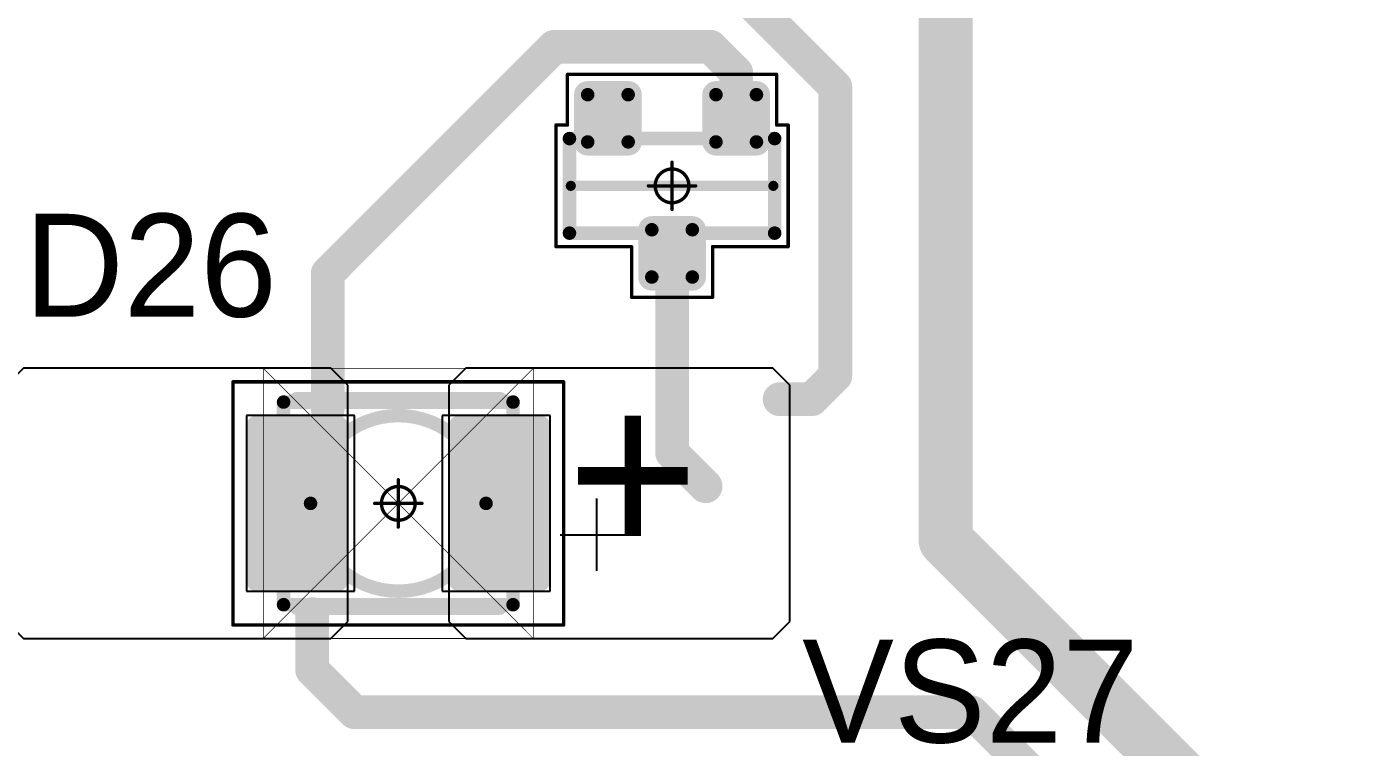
# Model space of a CAD drawing. Header units: millimetres. Extents: x 0 to 1769, y 431 to 1001.
# Drawn here: x 1363.06 to 1382.8, y 548.42 to 559.09 of the extents above; entities that cross this region are included whole.
import ezdxf

# ---------------------------------------------------------------- set-up
doc = ezdxf.new("R2010")
doc.units = ezdxf.units.MM
for name, color, linetype in [('Mechanical13', 56, 'Continuous'), ('Mechanical15', 56, 'Continuous'), ('Mechanical9', 56, 'Continuous'), ('TopLayer', 1, 'Continuous'), ('TopOverlay', 2, 'Continuous'), ('TopPaste', 8, 'Continuous'), ('TopSolder', 216, 'Continuous')]:
    doc.layers.add(name, color=color, linetype=linetype)

# ---------------------------------------------------------------- blocks, each defined once
blk = doc.blocks.new('SOT23_113')
at = {"layer": 'Mechanical13', "const_width": 0.1999996}
for points in [[(-0.7000011399999999, -1.51991822), (-0.7000011399999999, 1.52008078)], [(0.7000011399999999, 1.52008078), (-0.7000011399999999, 1.52008078)], [(0.7000011399999999, -1.51991822), (0.7000011399999999, 1.52008078)], [(0.7000011399999999, -1.51991822), (-0.7000011399999999, -1.51991822)]]:
    blk.add_lwpolyline(points, dxfattribs=at)
at = {"layer": 'Mechanical13', "const_width": 0.0999998}
for points in [[(-0.75000104, 1.52008078, 1), (-0.65000124, 1.52008078, 1)], [(-0.75000104, 1.52008078, 1), (-0.65000124, 1.52008078, 1)], [(0.65000124, 1.52008078, 1), (0.75000104, 1.52008078, 1)], [(0.65000124, 1.52008078, 1), (0.75000104, 1.52008078, 1)], [(-0.75000104, -1.51991822, 1), (-0.65000124, -1.51991822, 1)], [(-0.75000104, -1.51991822, 1), (-0.65000124, -1.51991822, 1)], [(0.65000124, -1.51991822, 1), (0.75000104, -1.51991822, 1)], [(0.65000124, -1.51991822, 1), (0.75000104, -1.51991822, 1)]]:
    blk.add_lwpolyline(points, format="xyb", close=True, dxfattribs=at)
at = {"layer": 'Mechanical15', "const_width": 0.0499999}
for points in [[(0.90000074, 1.72008038), (-0.90000074, 1.72008038)], [(-0.90000074, 1.55008072), (-0.90000074, 1.72008038)], [(0.90000074, 0.6000800799999999), (0.90000074, 1.72008038)], [(-0.90000074, 1.55008072), (-1.64999924, 1.55008072)], [(-1.64999924, -1.54991816), (-1.64999924, 1.55008072)], [(1.64999924, 0.6000800799999999), (0.90000074, 0.6000800799999999)], [(1.64999924, -0.59991752), (1.64999924, 0.6000800799999999)], [(0, -0.34991802), (0, 0.35007804)], [(0.3499993, 8.128e-05), (-0.3499993, 8.128e-05)], [(0.90000074, -1.71991782), (0.90000074, -0.59991752)], [(1.64999924, -0.59991752), (0.90000074, -0.59991752)], [(-0.90000074, -1.54991816), (-1.64999924, -1.54991816)], [(-0.90000074, -1.71991782), (-0.90000074, -1.54991816)], [(0.90000074, -1.71991782), (-0.90000074, -1.71991782)]]:
    blk.add_lwpolyline(points, dxfattribs=at)
at = {"layer": 'Mechanical15'}
for points, const_width in [([(-0.9125000799999999, 1.72008038, 1), (-0.8875014, 1.72008038, 1)], 0.02499868), ([(-0.9125000799999999, 1.72008038, 1), (-0.8875014, 1.72008038, 1)], 0.02499868), ([(0.8875014, 1.72008038, 1), (0.9125000799999999, 1.72008038, 1)], 0.02499868), ([(0.8875014, 1.72008038, 1), (0.9125000799999999, 1.72008038, 1)], 0.02499868), ([(-1.66249858, 1.55008072, 1), (-1.6374999, 1.55008072, 1)], 0.02499868), ([(-1.66249858, 1.55008072, 1), (-1.6374999, 1.55008072, 1)], 0.02499868), ([(-0.9125000799999999, 1.55008072, 1), (-0.8875014, 1.55008072, 1)], 0.02499868), ([(-0.9125000799999999, 1.55008072, 1), (-0.8875014, 1.55008072, 1)], 0.02499868), ([(0.8875014, 0.6000800799999999, 1), (0.9125000799999999, 0.6000800799999999, 1)], 0.02499868), ([(0.8875014, 0.6000800799999999, 1), (0.9125000799999999, 0.6000800799999999, 1)], 0.02499868), ([(1.6374999, 0.6000800799999999, 1), (1.66249858, 0.6000800799999999, 1)], 0.02499868), ([(1.6374999, 0.6000800799999999, 1), (1.66249858, 0.6000800799999999, 1)], 0.02499868), ([(0.2499995, 8.382e-05, 1), (-0.2499995, 8.382e-05, 1)], 0.0499999), ([(-0.01249934, 0.35007804, 1), (0.01249934, 0.35007804, 1)], 0.02499868), ([(-0.36249864, 8.128e-05, 1), (-0.33749996, 8.128e-05, 1)], 0.02499868), ([(-0.26249884, 8.382e-05, 1), (-0.23750016, 8.382e-05, 1)], 0.02499868), ([(0.23750016, 8.382e-05, 1), (0.26249884, 8.382e-05, 1)], 0.02499868), ([(0.33749996, 8.128e-05, 1), (0.36249864, 8.128e-05, 1)], 0.02499868), ([(-0.01249934, -0.34991802, 1), (0.01249934, -0.34991802, 1)], 0.02499868), ([(0.8875014, -0.59991752, 1), (0.9125000799999999, -0.59991752, 1)], 0.02499868), ([(0.8875014, -0.59991752, 1), (0.9125000799999999, -0.59991752, 1)], 0.02499868), ([(1.6374999, -0.59991752, 1), (1.66249858, -0.59991752, 1)], 0.02499868), ([(1.6374999, -0.59991752, 1), (1.66249858, -0.59991752, 1)], 0.02499868), ([(-1.66249858, -1.54991816, 1), (-1.6374999, -1.54991816, 1)], 0.02499868), ([(-1.66249858, -1.54991816, 1), (-1.6374999, -1.54991816, 1)], 0.02499868), ([(-0.9125000799999999, -1.54991816, 1), (-0.8875014, -1.54991816, 1)], 0.02499868), ([(-0.9125000799999999, -1.54991816, 1), (-0.8875014, -1.54991816, 1)], 0.02499868), ([(-0.9125000799999999, -1.71991782, 1), (-0.8875014, -1.71991782, 1)], 0.02499868), ([(-0.9125000799999999, -1.71991782, 1), (-0.8875014, -1.71991782, 1)], 0.02499868), ([(0.8875014, -1.71991782, 1), (0.9125000799999999, -1.71991782, 1)], 0.02499868), ([(0.8875014, -1.71991782, 1), (0.9125000799999999, -1.71991782, 1)], 0.02499868)]:
    blk.add_lwpolyline(points, format="xyb", close=True, dxfattribs=dict(at, const_width=const_width))
at = {"layer": 'TopLayer', "const_width": 0.0999998}
for points in [[(-1.39999974, 1.25008132, 1), (-1.29999994, 1.25008132, 1)], [(-0.7000011399999999, 1.25008132, 1), (-0.6000013399999999, 1.25008132, 1)], [(-1.39999974, 0.65008252, 1), (-1.29999994, 0.65008252, 1)], [(-0.7000011399999999, 0.65008252, 1), (-0.6000013399999999, 0.65008252, 1)], [(0.6000013399999999, 0.30008068, 1), (0.7000011399999999, 0.30008068, 1)], [(1.29999994, 0.30008068, 1), (1.39999974, 0.30008068, 1)], [(0.6000013399999999, -0.29991812, 1), (0.7000011399999999, -0.29991812, 1)], [(1.29999994, -0.29991812, 1), (1.39999974, -0.29991812, 1)], [(-1.39999974, -0.64991996, 1), (-1.29999994, -0.64991996, 1)], [(-0.7000011399999999, -0.64991996, 1), (-0.6000013399999999, -0.64991996, 1)], [(-1.39999974, -1.24991876, 1), (-1.29999994, -1.24991876, 1)], [(-0.7000011399999999, -1.24991876, 1), (-0.6000013399999999, -1.24991876, 1)]]:
    blk.add_lwpolyline(points, format="xyb", close=True, dxfattribs=at)
at = {"layer": 'TopLayer'}
for points in [[(-1.44999964, 1.25008132), (-1.44999964, 0.65008252), (-0.55000144, 1.25008132), (-0.55000144, 0.65008252)], [(-1.34999984, 1.35008112), (-1.34999984, 0.55008272), (-0.65000124, 1.35008112), (-0.65000124, 0.55008272)], [(0.65000124, 0.40008048), (0.65000124, -0.39991792), (1.34999984, 0.40008048), (1.34999984, -0.39991792)], [(0.55000144, 0.30008068), (0.55000144, -0.29991812), (1.44999964, 0.30008068), (1.44999964, -0.29991812)], [(-1.34999984, -0.54992016), (-1.34999984, -1.34991856), (-0.65000124, -0.54992016), (-0.65000124, -1.34991856)], [(-1.44999964, -0.64991996), (-1.44999964, -1.24991876), (-0.55000144, -0.64991996), (-0.55000144, -1.24991876)]]:
    blk.add_solid(points, dxfattribs=at)
at = {"layer": 'TopOverlay', "const_width": 0.1499997}
blk.add_lwpolyline([(0, -1.50000208), (0, 1.50000208)], dxfattribs=at)
at = {"layer": 'TopOverlay', "const_width": 0.07499858}
for points in [[(-0.03750056, 1.50000208, 1), (0.03750056, 1.50000208, 1)], [(-0.03750056, -1.50000208, 1), (0.03750056, -1.50000208, 1)]]:
    blk.add_lwpolyline(points, format="xyb", close=True, dxfattribs=at)
at = {"layer": 'TopPaste', "const_width": 0.07499858}
for points in [[(-1.38749786, 1.25008132, 1), (-1.31250182, 1.25008132, 1)], [(-0.68749926, 1.25008132, 1), (-0.61250322, 1.25008132, 1)], [(-1.38749786, 0.65008252, 1), (-1.31250182, 0.65008252, 1)], [(-0.68749926, 0.65008252, 1), (-0.61250322, 0.65008252, 1)], [(0.61250322, 0.30008068, 1), (0.68749926, 0.30008068, 1)], [(1.31250182, 0.30008068, 1), (1.38749786, 0.30008068, 1)], [(0.61250322, -0.29991812, 1), (0.68749926, -0.29991812, 1)], [(1.31250182, -0.29991812, 1), (1.38749786, -0.29991812, 1)], [(-1.38749786, -0.64991996, 1), (-1.31250182, -0.64991996, 1)], [(-0.68749926, -0.64991996, 1), (-0.61250322, -0.64991996, 1)], [(-1.38749786, -1.24991876, 1), (-1.31250182, -1.24991876, 1)], [(-0.68749926, -1.24991876, 1), (-0.61250322, -1.24991876, 1)]]:
    blk.add_lwpolyline(points, format="xyb", close=True, dxfattribs=at)
at = {"layer": 'TopPaste'}
for points in [[(-1.42499842, 1.25008132), (-1.42499842, 0.65008252), (-0.5750026599999999, 1.25008132), (-0.5750026599999999, 0.65008252)], [(-1.34999984, 1.3250799), (-1.34999984, 0.57508394), (-0.65000124, 1.3250799), (-0.65000124, 0.57508394)], [(0.5750026599999999, 0.30008068), (0.5750026599999999, -0.29991812), (1.42499842, 0.30008068), (1.42499842, -0.29991812)], [(0.65000124, 0.37507926), (0.65000124, -0.3749166999999999), (1.34999984, 0.37507926), (1.34999984, -0.3749166999999999)], [(-1.34999984, -0.57492138), (-1.34999984, -1.32491734), (-0.65000124, -0.57492138), (-0.65000124, -1.32491734)], [(-1.42499842, -0.64991996), (-1.42499842, -1.24991876), (-0.5750026599999999, -0.64991996), (-0.5750026599999999, -1.24991876)]]:
    blk.add_solid(points, dxfattribs=at)
at = {"layer": 'TopSolder', "const_width": 0.2015998}
for points in [[(-1.45079974, 1.25008132, 1), (-1.24919994, 1.25008132, 1)], [(-0.75080114, 1.25008132, 1), (-0.5492013399999999, 1.25008132, 1)], [(-1.45079974, 0.65008252, 1), (-1.24919994, 0.65008252, 1)], [(-0.75080114, 0.65008252, 1), (-0.5492013399999999, 0.65008252, 1)], [(0.5492013399999999, 0.30008068, 1), (0.75080114, 0.30008068, 1)], [(1.24919994, 0.30008068, 1), (1.45079974, 0.30008068, 1)], [(0.5492013399999999, -0.29991812, 1), (0.75080114, -0.29991812, 1)], [(1.24919994, -0.29991812, 1), (1.45079974, -0.29991812, 1)], [(-1.45079974, -0.64991996, 1), (-1.24919994, -0.64991996, 1)], [(-0.75080114, -0.64991996, 1), (-0.5492013399999999, -0.64991996, 1)], [(-1.45079974, -1.24991876, 1), (-1.24919994, -1.24991876, 1)], [(-0.75080114, -1.24991876, 1), (-0.5492013399999999, -1.24991876, 1)]]:
    blk.add_lwpolyline(points, format="xyb", close=True, dxfattribs=at)
at = {"layer": 'TopSolder'}
for points in [[(-1.34999984, 1.45168112), (-1.34999984, 0.44848272), (-0.65000124, 1.45168112), (-0.65000124, 0.44848272)], [(-1.55159964, 1.25008132), (-1.55159964, 0.65008252), (-0.4484014399999999, 1.25008132), (-0.4484014399999999, 0.65008252)], [(0.65000124, 0.50168048), (0.65000124, -0.50151792), (1.34999984, 0.50168048), (1.34999984, -0.50151792)], [(0.4484014399999999, 0.30008068), (0.4484014399999999, -0.29991812), (1.55159964, 0.30008068), (1.55159964, -0.29991812)], [(-1.34999984, -0.44832016), (-1.34999984, -1.45151856), (-0.65000124, -0.44832016), (-0.65000124, -1.45151856)], [(-1.55159964, -0.64991996), (-1.55159964, -1.24991876), (-0.4484014399999999, -0.64991996), (-0.4484014399999999, -1.24991876)]]:
    blk.add_solid(points, dxfattribs=at)
blk = doc.blocks.new('T66G_301')
at = {"layer": 'Mechanical13'}
for p, q in [((2.93559992, 0.07119874), (2.93559992, -1.00000054)), ((2.40000028, -0.4644009), (3.47119956, -0.4644009))]:
    blk.add_line(p, q, dxfattribs=at)
at = {"layer": 'Mechanical13', "const_width": 0.1999996}
for points in [[(-1.69999914, 1.49999954), (1.69999914, 1.49999954)], [(-1.69999914, -1.49999954), (-1.69999914, 1.49999954)], [(1.69999914, -1.49999954), (1.69999914, 1.49999954)], [(-1.69999914, -1.49999954), (1.69999914, -1.49999954)]]:
    blk.add_lwpolyline(points, dxfattribs=at)
at = {"layer": 'Mechanical13'}
for points, const_width in [([(-1.74999904, 1.49999954, 1), (-1.64999924, 1.49999954, 1)], 0.0999998), ([(-1.74999904, 1.49999954, 1), (-1.64999924, 1.49999954, 1)], 0.0999998), ([(1.64999924, 1.49999954, 1), (1.74999904, 1.49999954, 1)], 0.0999998), ([(1.64999924, 1.49999954, 1), (1.74999904, 1.49999954, 1)], 0.0999998), ([(1.29999994, 0, 1), (-1.29999994, 0, 1)], 0.1999996), ([(-1.34999984, 0, 1), (-1.25000004, 0, 1)], 0.0999998), ([(1.25000004, 0, 1), (1.34999984, 0, 1)], 0.0999998), ([(-1.74999904, -1.49999954, 1), (-1.64999924, -1.49999954, 1)], 0.0999998), ([(-1.74999904, -1.49999954, 1), (-1.64999924, -1.49999954, 1)], 0.0999998), ([(1.64999924, -1.49999954, 1), (1.74999904, -1.49999954, 1)], 0.0999998), ([(1.64999924, -1.49999954, 1), (1.74999904, -1.49999954, 1)], 0.0999998)]:
    blk.add_lwpolyline(points, format="xyb", close=True, dxfattribs=dict(at, const_width=const_width))
at = {"layer": 'Mechanical15', "const_width": 0.0499999}
for points in [[(-2.45000018, -1.79999894), (-2.45000018, 1.79999894)], [(-2.45000018, 1.79999894), (2.45000018, 1.79999894)], [(2.45000018, -1.79999894), (2.45000018, 1.79999894)], [(0, -0.3499993), (0, 0.3499993)], [(-0.3499993, 0), (0.3499993, 0)], [(-2.45000018, -1.79999894), (2.45000018, -1.79999894)]]:
    blk.add_lwpolyline(points, dxfattribs=at)
at = {"layer": 'Mechanical15'}
for points, const_width in [([(-2.46249952, 1.79999894, 1), (-2.43750084, 1.79999894, 1)], 0.02499868), ([(-2.46249952, 1.79999894, 1), (-2.43750084, 1.79999894, 1)], 0.02499868), ([(2.43750084, 1.79999894, 1), (2.46249952, 1.79999894, 1)], 0.02499868), ([(2.43750084, 1.79999894, 1), (2.46249952, 1.79999894, 1)], 0.02499868), ([(0.2499995, 0, 1), (-0.2499995, 0, 1)], 0.0499999), ([(-0.01249934, 0.3499993, 1), (0.01249934, 0.3499993, 1)], 0.02499868), ([(-0.36249864, 0, 1), (-0.33749996, 0, 1)], 0.02499868), ([(-0.26249884, 0, 1), (-0.23750016, 0, 1)], 0.02499868), ([(0.23750016, 0, 1), (0.26249884, 0, 1)], 0.02499868), ([(0.33749996, 0, 1), (0.36249864, 0, 1)], 0.02499868), ([(-0.01249934, -0.3499993, 1), (0.01249934, -0.3499993, 1)], 0.02499868), ([(-2.46249952, -1.79999894, 1), (-2.43750084, -1.79999894, 1)], 0.02499868), ([(-2.46249952, -1.79999894, 1), (-2.43750084, -1.79999894, 1)], 0.02499868), ([(2.43750084, -1.79999894, 1), (2.46249952, -1.79999894, 1)], 0.02499868), ([(2.43750084, -1.79999894, 1), (2.46249952, -1.79999894, 1)], 0.02499868)]:
    blk.add_lwpolyline(points, format="xyb", close=True, dxfattribs=dict(at, const_width=const_width))
at = {"layer": 'TopLayer'}
for p, q in [((-5.549999059999999, 2.00000108), (-5.8000011, 1.74999904)), ((-1.00000054, 2.00000108), (-5.549999059999999, 2.00000108)), ((-0.75000104, 1.74999904), (-1.00000054, 2.00000108)), ((1.00000054, 2.00000108), (0.75000104, 1.74999904)), ((5.549999059999999, 2.00000108), (1.00000054, 2.00000108)), ((5.8000011, 1.74999904), (5.549999059999999, 2.00000108)), ((-5.8000011, 1.74999904), (-5.8000011, -1.74999904)), ((-0.75000104, -1.74999904), (-0.75000104, 1.74999904)), ((0.75000104, 1.74999904), (0.75000104, -1.74999904)), ((5.8000011, -1.74999904), (5.8000011, 1.74999904)), ((-5.8000011, -1.74999904), (-5.549999059999999, -2.00000108)), ((-1.00000054, -2.00000108), (-0.75000104, -1.74999904)), ((0.75000104, -1.74999904), (1.00000054, -2.00000108)), ((5.549999059999999, -2.00000108), (5.8000011, -1.74999904)), ((-5.549999059999999, -2.00000108), (-1.00000054, -2.00000108)), ((1.00000054, -2.00000108), (5.549999059999999, -2.00000108))]:
    blk.add_line(p, q, dxfattribs=at)
at = {"layer": 'TopLayer', "const_width": 0.1499997}
for points in [[(-2.17499946, 1.15000024, 1), (-2.0250023, 1.15000024, 1)], [(-0.97500186, 1.15000024, 1), (-0.8250047, 1.15000024, 1)], [(0.8250047, 1.15000024, 1), (0.97500186, 1.15000024, 1)], [(2.0250023, 1.15000024, 1), (2.17499946, 1.15000024, 1)], [(-2.17499946, -1.15000024, 1), (-2.0250023, -1.15000024, 1)], [(-0.97500186, -1.15000024, 1), (-0.8250047, -1.15000024, 1)], [(0.8250047, -1.15000024, 1), (0.97500186, -1.15000024, 1)], [(2.0250023, -1.15000024, 1), (2.17499946, -1.15000024, 1)]]:
    blk.add_lwpolyline(points, format="xyb", close=True, dxfattribs=at)
at = {"layer": 'TopLayer'}
for points in [[(-0.9000032799999999, 1.29999994), (-2.10000088, 1.29999994), (-0.9000032799999999, -1.29999994), (-2.10000088, -1.29999994)], [(2.10000088, 1.29999994), (0.9000032799999999, 1.29999994), (2.10000088, -1.29999994), (0.9000032799999999, -1.29999994)], [(-0.75000358, 1.15000024), (-2.25000058, 1.15000024), (-0.75000358, -1.15000024), (-2.25000058, -1.15000024)], [(2.25000058, 1.15000024), (0.75000358, 1.15000024), (2.25000058, -1.15000024), (0.75000358, -1.15000024)]]:
    blk.add_solid(points, dxfattribs=at)
at = {"layer": 'TopOverlay', "const_width": 0.2499995}
for points in [[(-1.49999954, 1.52500076), (1.49999954, 1.52500076)], [(-1.49999954, -1.52500076), (1.49999954, -1.52500076)]]:
    blk.add_lwpolyline(points, dxfattribs=at)
at = {"layer": 'TopOverlay', "const_width": 0.12499848}
for points in [[(-1.56249878, 1.52500076, 1), (-1.4375003, 1.52500076, 1)], [(1.4375003, 1.52500076, 1), (1.56249878, 1.52500076, 1)], [(-1.56249878, -1.52500076, 1), (-1.4375003, -1.52500076, 1)], [(1.4375003, -1.52500076, 1), (1.56249878, -1.52500076, 1)]]:
    blk.add_lwpolyline(points, format="xyb", close=True, dxfattribs=at)
at = {"layer": 'TopPaste', "const_width": 0.12499848}
for points in [[(-2.16250012, 1.15000024, 1), (-2.03750164, 1.15000024, 1)], [(-0.9625025199999999, 1.15000024, 1), (-0.8375040399999999, 1.15000024, 1)], [(0.8375040399999999, 1.15000024, 1), (0.9625025199999999, 1.15000024, 1)], [(2.03750164, 1.15000024, 1), (2.16250012, 1.15000024, 1)], [(-2.16250012, -1.15000024, 1), (-2.03750164, -1.15000024, 1)], [(-0.9625025199999999, -1.15000024, 1), (-0.8375040399999999, -1.15000024, 1)], [(0.8375040399999999, -1.15000024, 1), (0.9625025199999999, -1.15000024, 1)], [(2.03750164, -1.15000024, 1), (2.16250012, -1.15000024, 1)]]:
    blk.add_lwpolyline(points, format="xyb", close=True, dxfattribs=at)
at = {"layer": 'TopPaste'}
for points in [[(-0.9000032799999999, 1.27499872), (-2.10000088, 1.27499872), (-0.9000032799999999, -1.27499872), (-2.10000088, -1.27499872)], [(2.10000088, 1.27499872), (0.9000032799999999, 1.27499872), (2.10000088, -1.27499872), (0.9000032799999999, -1.27499872)], [(-0.7750047999999999, 1.15000024), (-2.22499936, 1.15000024), (-0.7750047999999999, -1.15000024), (-2.22499936, -1.15000024)], [(2.22499936, 1.15000024), (0.7750047999999999, 1.15000024), (2.22499936, -1.15000024), (0.7750047999999999, -1.15000024)]]:
    blk.add_solid(points, dxfattribs=at)
at = {"layer": 'TopSolder'}
for p, q in [((-2.25000058, 1.29999994), (-2.25000058, -1.29999994)), ((-0.65000124, 1.29999994), (-2.25000058, 1.29999994)), ((-0.65000124, -1.29999994), (-0.65000124, 1.29999994)), ((0.65000124, 1.29999994), (0.65000124, -1.29999994)), ((2.25000058, 1.29999994), (0.65000124, 1.29999994)), ((2.25000058, -1.29999994), (2.25000058, 1.29999994)), ((-2.25000058, -1.29999994), (-0.65000124, -1.29999994)), ((0.65000124, -1.29999994), (2.25000058, -1.29999994))]:
    blk.add_line(p, q, dxfattribs=at)
at = {"layer": 'TopOverlay'}
blk.add_text('+', height=2.50000008, dxfattribs=at).set_placement((2.50000008, -0.8000009399999999))

msp = doc.modelspace()

# ---------------------------------------------------------------- linework, layer by layer
at = {"layer": 'Mechanical9'}
for points, const_width in [([(1366.56377436, 550.0279576), (1366.56377436, 554.02795722)], 0.0127), ([(1366.56377436, 554.02795722), (1370.56377398, 554.02795722)], 0.0127), ([(1366.56377436, 554.02795722), (1370.56377398, 550.0279576)], 0.009999979999999999), ([(1366.56377436, 550.0279576), (1370.56377398, 554.02795722)], 0.009999979999999999), ([(1370.56377398, 550.0279576), (1370.56377398, 554.02795722)], 0.0127), ([(1366.56377436, 550.0279576), (1370.56377398, 550.0279576)], 0.0127)]:
    msp.add_lwpolyline(points, dxfattribs=dict(at, const_width=const_width))
for points, const_width in [([(1366.56059936, 554.02795722, 1), (1366.56694936, 554.02795722, 1)], 0.00635), ([(1366.56059936, 554.02795722, 1), (1366.56694936, 554.02795722, 1)], 0.00635), ([(1366.561275, 554.02795722, 1), (1366.56627372, 554.02795722, 1)], 0.00499872), ([(1370.56059898, 554.02795722, 1), (1370.56694898, 554.02795722, 1)], 0.00635), ([(1370.56059898, 554.02795722, 1), (1370.56694898, 554.02795722, 1)], 0.00635), ([(1370.56127462, 554.02795722, 1), (1370.56627334, 554.02795722, 1)], 0.00499872), ([(1366.56059936, 550.0279576, 1), (1366.56694936, 550.0279576, 1)], 0.00635), ([(1366.56059936, 550.0279576, 1), (1366.56694936, 550.0279576, 1)], 0.00635), ([(1366.561275, 550.0279576, 1), (1366.56627372, 550.0279576, 1)], 0.00499872), ([(1370.56059898, 550.0279576, 1), (1370.56694898, 550.0279576, 1)], 0.00635), ([(1370.56059898, 550.0279576, 1), (1370.56694898, 550.0279576, 1)], 0.00635), ([(1370.56127462, 550.0279576, 1), (1370.56627334, 550.0279576, 1)], 0.00499872)]:
    msp.add_lwpolyline(points, format="xyb", close=True, dxfattribs=dict(at, const_width=const_width))
at = {"layer": 'TopLayer'}
for points, const_width in [([(1376.67008384, 551.4849219199999), (1376.67008384, 563.9344169599999)], 0.8000009399999999), ([(1373.62480672, 559.60776064), (1375.03749376, 558.1950736)], 0.499999), ([(1367.51795584, 555.4329759999999), (1370.87351936, 558.78853952)], 0.499999), ([(1370.87351936, 558.78853952), (1373.18910528, 558.78853952)], 0.499999), ([(1373.18910528, 558.78853952), (1373.569008, 558.4086368)], 0.499999), ([(1373.569008, 557.7293519), (1373.569008, 558.4086368)], 0.499999), ([(1375.03749376, 553.91779488), (1375.03749376, 558.1950736)], 0.499999), ([(1372.61900736, 552.7788588799999), (1372.61900736, 555.7293508199999)], 0.499999), ([(1367.51795584, 553.42690432), (1367.51795584, 555.4329759999999)], 0.499999), ([(1374.69010304, 553.57040416), (1375.03749376, 553.91779488)], 0.499999), ([(1374.21250176, 553.57040416), (1374.69010304, 553.57040416)], 0.499999), ([(1372.61900736, 552.7788588799999), (1373.11635968, 552.2815065599999)], 0.499999), ([(1376.67008384, 551.4849219199999), (1382.40016128, 545.75484448)], 0.8000009399999999), ([(1367.28679552, 549.5638691199999), (1367.28679552, 550.38898304)], 0.499999), ([(1367.28679552, 549.5638691199999), (1367.91492736, 548.93573728)], 0.499999), ([(1367.91492736, 548.93573728), (1377.05563552, 548.93573728)], 0.499999), ([(1377.05563552, 548.93573728), (1378.46832256, 547.52305024)], 0.499999)]:
    msp.add_lwpolyline(points, dxfattribs=dict(at, const_width=const_width))
for points, const_width in [([(1370.74852088, 558.78853952, 1), (1370.99851784, 558.78853952, 1)], 0.2499995), ([(1370.74852088, 558.78853952, 1), (1370.99851784, 558.78853952, 1)], 0.2499995), ([(1373.0641068, 558.78853952, 1), (1373.31410376, 558.78853952, 1)], 0.2499995), ([(1373.0641068, 558.78853952, 1), (1373.31410376, 558.78853952, 1)], 0.2499995), ([(1373.44400952, 558.4086368, 1), (1373.69400648, 558.4086368, 1)], 0.2499995), ([(1373.44400952, 558.4086368, 1), (1373.69400648, 558.4086368, 1)], 0.2499995), ([(1374.91249528, 558.1950736, 1), (1375.16249224, 558.1950736, 1)], 0.2499995), ([(1374.91249528, 558.1950736, 1), (1375.16249224, 558.1950736, 1)], 0.2499995), ([(1373.44400952, 557.7293519, 1), (1373.69400648, 557.7293519, 1)], 0.2499995), ([(1372.49400888, 555.7293508199999, 1), (1372.74400584, 555.7293508199999, 1)], 0.2499995), ([(1367.39295736, 555.4329759999999, 1), (1367.64295432, 555.4329759999999, 1)], 0.2499995), ([(1367.39295736, 555.4329759999999, 1), (1367.64295432, 555.4329759999999, 1)], 0.2499995), ([(1374.91249528, 553.91779488, 1), (1375.16249224, 553.91779488, 1)], 0.2499995), ([(1374.91249528, 553.91779488, 1), (1375.16249224, 553.91779488, 1)], 0.2499995), ([(1374.08750328, 553.57040416, 1), (1374.33750024, 553.57040416, 1)], 0.2499995), ([(1374.56510456, 553.57040416, 1), (1374.81510152, 553.57040416, 1)], 0.2499995), ([(1374.56510456, 553.57040416, 1), (1374.81510152, 553.57040416, 1)], 0.2499995), ([(1367.39295736, 553.42690432, 1), (1367.64295432, 553.42690432, 1)], 0.2499995), ([(1372.49400888, 552.7788588799999, 1), (1372.74400584, 552.7788588799999, 1)], 0.2499995), ([(1372.49400888, 552.7788588799999, 1), (1372.74400584, 552.7788588799999, 1)], 0.2499995), ([(1372.9913612, 552.2815065599999, 1), (1373.24135816, 552.2815065599999, 1)], 0.2499995), ([(1376.47008424, 551.4849219199999, 1), (1376.87008344, 551.4849219199999, 1)], 0.3999992), ([(1376.47008424, 551.4849219199999, 1), (1376.87008344, 551.4849219199999, 1)], 0.3999992), ([(1367.16179704, 550.38898304, 1), (1367.411794, 550.38898304, 1)], 0.2499995), ([(1367.16179704, 549.5638691199999, 1), (1367.411794, 549.5638691199999, 1)], 0.2499995), ([(1367.16179704, 549.5638691199999, 1), (1367.411794, 549.5638691199999, 1)], 0.2499995), ([(1367.78992888, 548.93573728, 1), (1368.03992584, 548.93573728, 1)], 0.2499995), ([(1367.78992888, 548.93573728, 1), (1368.03992584, 548.93573728, 1)], 0.2499995), ([(1376.93063704, 548.93573728, 1), (1377.180634, 548.93573728, 1)], 0.2499995), ([(1376.93063704, 548.93573728, 1), (1377.180634, 548.93573728, 1)], 0.2499995)]:
    msp.add_lwpolyline(points, format="xyb", close=True, dxfattribs=dict(at, const_width=const_width))

# ---------------------------------------------------------------- block references
for name, p, rotation in [('SOT23_113', (1372.61892608, 556.72935136), 270), ('T66G_301', (1368.56377544, 552.02795868), 360)]:
    msp.add_blockref(name, p, dxfattribs=dict(rotation=rotation))

# ---------------------------------------------------------------- texts
at = {"layer": 'TopOverlay'}
for s, p in [('D26', (1363.02560008, 554.7921695599999)), ('VS27', (1374.5464, 548.4876))]:
    msp.add_text(s, height=1.524, dxfattribs=at).set_placement(p)

doc.saveas('drawing.dxf')
